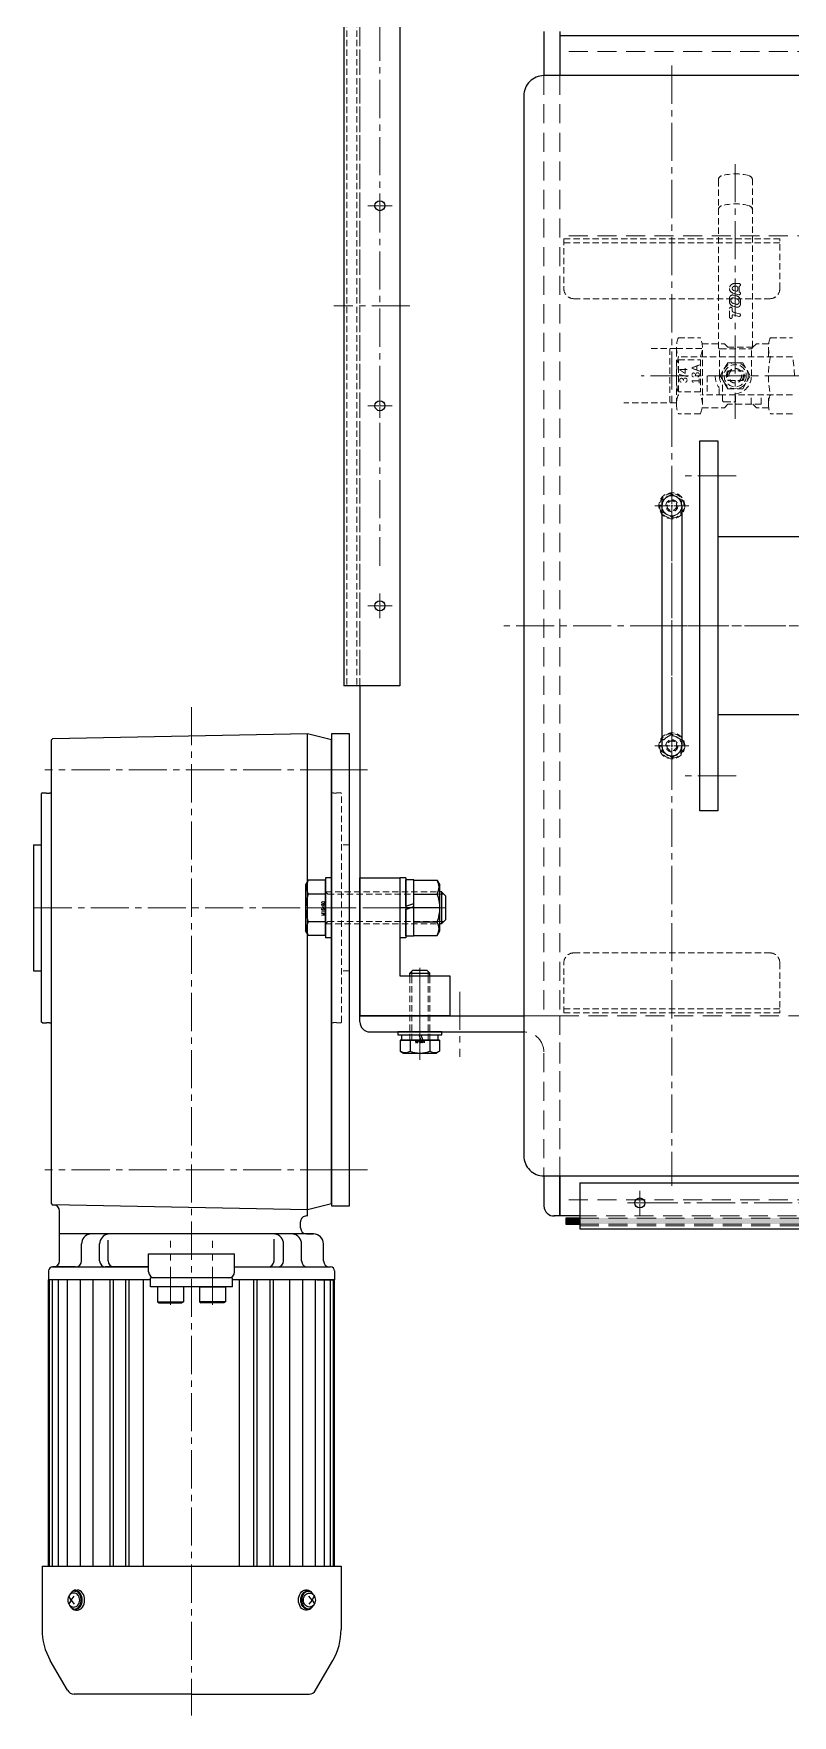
# Model space of a CAD drawing. Header units: millimetres. Extents: x 0 to 51411, y 0 to 16902.
# Drawn here: x 3166 to 3546, y 12951 to 13792 of the extents above; entities that cross this region are included whole.
import ezdxf

# ---------------------------------------------------------------- set-up
doc = ezdxf.new("R2010")
doc.units = ezdxf.units.MM
doc.linetypes.add('CENTER2', pattern=[28.575, 19.05, -3.175, 3.175, -3.175])
doc.linetypes.add('HIDDEN2', pattern=[4.7625, 3.175, -1.5875])
for name, color, linetype, lineweight in [('01_外形線', 7, 'Continuous', 25), ('02_細線', 5, 'Continuous', 13), ('03_かくれ線', 6, 'HIDDEN2', 13), ('04_中心線', 1, 'CENTER2', 9)]:
    doc.layers.add(name, color=color, linetype=linetype, lineweight=lineweight)
doc.styles.get("Standard").update_dxf_attribs({"font": 'arial.ttf'})
doc.styles.add('寸法用', font='simplex.shx', dxfattribs={"width": 0.8, "bigfont": '@extfont2.shx'})

# ---------------------------------------------------------------- blocks, each defined once
blk = doc.blocks.new('*U1498')
at = {"layer": '04_中心線', "color": 0, "linetype": 'CENTER2', "transparency": 16777216}
for p, q in [((-6.11, 0), (-0.52, 0)), ((0, 0.52), (0, 6.11)), ((0.52, 0), (6.11, 0)), ((0, -6.11), (0, -0.52))]:
    blk.add_line(p, q, dxfattribs=at)
at = {"layer": '04_中心線', "color": 0, "linetype": 'Continuous', "transparency": 16777216}
for p, q in [((-0.26, 0), (0.26, 0)), ((0, -0.26), (0, 0.26))]:
    blk.add_line(p, q, dxfattribs=at)
blk = doc.blocks.new('*U1499')
at = {"layer": '04_中心線', "color": 0, "linetype": 'CENTER2', "transparency": 16777216}
for p, q in [((-6.11, 0), (-0.52, 0)), ((0, 0.52), (0, 6.11)), ((0.52, 0), (6.11, 0)), ((0, -6.11), (0, -0.52))]:
    blk.add_line(p, q, dxfattribs=at)
at = {"layer": '04_中心線', "color": 0, "linetype": 'Continuous', "transparency": 16777216}
for p, q in [((-0.26, 0), (0.26, 0)), ((0, -0.26), (0, 0.26))]:
    blk.add_line(p, q, dxfattribs=at)
blk = doc.blocks.new('*U1500')
at = {"layer": '04_中心線', "color": 0, "linetype": 'CENTER2', "transparency": 16777216}
for p, q in [((-6.11, 0), (-0.52, 0)), ((0, 0.52), (0, 6.11)), ((0.52, 0), (6.11, 0)), ((0, -6.11), (0, -0.52))]:
    blk.add_line(p, q, dxfattribs=at)
at = {"layer": '04_中心線', "color": 0, "linetype": 'Continuous', "transparency": 16777216}
for p, q in [((-0.26, 0), (0.26, 0)), ((0, -0.26), (0, 0.26))]:
    blk.add_line(p, q, dxfattribs=at)
blk = doc.blocks.new('*U1502')
at = {"layer": '04_中心線', "color": 0, "linetype": 'CENTER2', "transparency": 16777216}
for p, q in [((0, 1), (0, 8.5)), ((-8.5, 0), (-1, 0)), ((1, 0), (8.5, 0)), ((0, -8.5), (0, -1))]:
    blk.add_line(p, q, dxfattribs=at)
at = {"layer": '04_中心線', "color": 0, "linetype": 'Continuous', "transparency": 16777216}
for p, q in [((-0.5, 0), (0.5, 0)), ((0, -0.5), (0, 0.5))]:
    blk.add_line(p, q, dxfattribs=at)
blk = doc.blocks.new('*U1503')
at = {"layer": '04_中心線', "color": 0, "linetype": 'CENTER2', "transparency": 16777216}
for p, q in [((0, 1), (0, 8.5)), ((-8.5, 0), (-1, 0)), ((1, 0), (8.5, 0)), ((0, -8.5), (0, -1))]:
    blk.add_line(p, q, dxfattribs=at)
at = {"layer": '04_中心線', "color": 0, "linetype": 'Continuous', "transparency": 16777216}
for p, q in [((-0.5, 0), (0.5, 0)), ((0, -0.5), (0, 0.5))]:
    blk.add_line(p, q, dxfattribs=at)
blk = doc.blocks.new('*U1511')
at = {"layer": '04_中心線', "color": 0, "linetype": 'CENTER2', "transparency": 16777216}
for p, q in [((-6.11, 0), (-0.52, 0)), ((0, 0.52), (0, 6.11)), ((0.52, 0), (6.11, 0)), ((0, -6.11), (0, -0.52))]:
    blk.add_line(p, q, dxfattribs=at)
at = {"layer": '04_中心線', "color": 0, "linetype": 'Continuous', "transparency": 16777216}
for p, q in [((-0.26, 0), (0.26, 0)), ((0, -0.26), (0, 0.26))]:
    blk.add_line(p, q, dxfattribs=at)
blk = doc.blocks.new('ZU_SYM__USR_MELCAD_MD_SYM_SYM_SYM1_-1')
at = {"linetype": 'Continuous', "lineweight": 25}
for p, q in [((-7.499999, 6.5), (-7.999999, 5.633876)), ((-7.999999, 5.633876), (-7.999999, -5.63407)), ((0, 6.5), (-7.499999, 6.5)), ((-7.499999, 6.5), (-7.499999, -6.5)), ((0, -6.5), (0, 6.5)), ((-7.499998, -6.499999), (-7.999999, -5.63407)), ((0, -6.5), (-7.499998, -6.5))]:
    blk.add_line(p, q, dxfattribs=at)
blk.add_point((0, 0), dxfattribs=at)
blk = doc.blocks.new('ZU_SYM__USR_MELCAD_MD_SYM_SYM_SYM1_00001-1')
at = {"linetype": 'Continuous', "lineweight": 25}
for p, q in [((-7.499999, 6.5), (-7.999999, 5.633876)), ((-7.999999, 5.633876), (-7.999999, -5.63407)), ((0, 6.5), (-7.499999, 6.5)), ((-7.499999, 6.5), (-7.499999, -6.5)), ((0, -6.5), (0, 6.5)), ((-7.499998, -6.499999), (-7.999999, -5.63407)), ((0, -6.5), (-7.499998, -6.5))]:
    blk.add_line(p, q, dxfattribs=at)
blk.add_point((0, 0), dxfattribs=at)

msp = doc.modelspace()

# ---------------------------------------------------------------- hatches: boundary and pattern name
at = {"transparency": 33554483}
h = msp.add_hatch(color=256, dxfattribs=at)
h.dxf.hatch_style = 1
h.paths.add_polyline_path([(3432.467, 13199.814), (3432.467, 13196.814), (3439.467, 13196.814), (3439.467, 13199.814)])
at = {"layer": '03_かくれ線', "transparency": 33554495}
h = msp.add_hatch(color=256, dxfattribs=at)
h.dxf.hatch_style = 1
h.paths.add_polyline_path([(5419.467, 13196.814), (5419.467, 13199.814), (3439.467, 13199.814), (3439.467, 13196.814)])

# ---------------------------------------------------------------- linework, layer by layer
msp.add_lwpolyline([(3315.267, 13441.91), (3315.267, 13205.91), (3324.267, 13205.91), (3324.267, 13441.91)], close=True)
for points in [[(3329.467, 13369.91), (3349.467, 13369.91), (3349.467, 13320.91), (3374.467, 13320.91), (3374.467, 13300.91), (3329.467, 13300.91), (3329.467, 13369.91)], [(3349.467, 13369.91), (3349.467, 13339.91)], [(3352.467, 13369.91), (3349.467, 13369.91)], [(3352.467, 13369.91), (3352.467, 13339.91)], [(3352.467, 13355.71), (3352.467, 13368.91)], [(3356.467, 13368.91), (3352.467, 13368.91)], [(3356.467, 13357.166), (3356.467, 13368.91)], [(3356.467, 13341.054), (3356.467, 13368.766)], [(3356.467, 13368.766), (3368.106, 13368.766)], [(3368.106, 13368.766), (3369.467, 13366.41)], [(3369.467, 13343.41), (3369.467, 13366.41)], [(3356.467, 13361.838), (3368.106, 13361.838)], [(3370.267, 13362.91), (3372.267, 13360.91)], [(3370.267, 13362.91), (3370.267, 13346.91)], [(3372.267, 13360.91), (3372.267, 13348.91)], [(3369.467, 13354.91), (3356.467, 13354.91), (3349.467, 13354.91)], [(3352.467, 13355.71), (3356.467, 13357.166)], [(3352.467, 13354.11), (3356.467, 13355.566)], [(3352.467, 13340.91), (3352.467, 13354.11)], [(3356.467, 13340.91), (3356.467, 13355.566)], [(3352.467, 13340.91), (3356.467, 13340.91)], [(3356.467, 13347.982), (3368.106, 13347.982)], [(3356.467, 13341.054), (3368.106, 13341.054)], [(3368.106, 13341.054), (3369.467, 13343.41)], [(3370.267, 13346.91), (3372.267, 13348.91)], [(3352.467, 13339.91), (3349.467, 13339.91)]]:
    msp.add_lwpolyline(points)
for points in [[(3368.106, 13361.838, 0.2679491), (3368.106, 13368.766)], [(3368.106, 13347.982, 0.1963667), (3368.106, 13361.838)], [(3368.106, 13341.054, 0.2679491), (3368.106, 13347.982)]]:
    msp.add_lwpolyline(points, format="xyb")
at = {"layer": '01_外形線'}
for p, q in [((3321.467, 13845.9), (3321.467, 13465.9)), ((3349.467, 13845.9), (3349.467, 13465.9)), ((3421.467, 13792.91), (3421.467, 13770.911)), ((3429.467, 13792.91), (3429.467, 13770.911)), ((3429.467, 13790.91), (3429.467, 13770.911)), ((3429.467, 13790.91), (3602.467, 13790.91)), ((3480.467, 13555.911), (3480.467, 13435.911)), ((3490.467, 13555.911), (3490.467, 13435.911)), ((3349.467, 13465.9), (3321.467, 13465.9)), ((3329.467, 13465.9), (3329.467, 13300.91)), ((3303.267, 13441.91), (3175.767, 13439.43)), ((3315.267, 13438.92), (3303.267, 13441.91)), ((3303.267, 13200.887), (3303.267, 13441.91)), ((3175.267, 13438.92), (3175.767, 13439.43)), ((3175.267, 13412.41), (3175.267, 13438.92)), ((3315.267, 13412.41), (3315.267, 13438.92)), ((3315.267, 13412.41), (3315.267, 13438.92)), ((3175.267, 13206.901), (3175.267, 13422.573)), ((3315.267, 13206.901), (3315.267, 13422.573)), ((3170.667, 13412.41), (3170.267, 13412.01)), ((3170.267, 13297.81), (3170.267, 13412.01)), ((3170.667, 13412.41), (3172.767, 13412.41)), ((3172.767, 13412.26), (3172.767, 13412.41)), ((3172.767, 13412.26), (3174.267, 13412.26)), ((3174.267, 13412.26), (3174.267, 13412.41)), ((3174.267, 13412.41), (3175.267, 13412.41)), ((3166.267, 13386.41), (3166.267, 13323.41)), ((3166.267, 13386.41), (3170.267, 13386.41)), ((3370.267, 13362.91), (3369.467, 13362.91)), ((3370.267, 13346.91), (3369.467, 13346.91)), ((3166.267, 13323.41), (3170.267, 13323.41)), ((3329.467, 13297.91), (3329.467, 13300.91)), ((3329.467, 13300.91), (3411.467, 13300.91)), ((3329.467, 13300.91), (3411.467, 13300.91)), ((3170.667, 13297.41), (3170.267, 13297.81)), ((3170.667, 13297.41), (3172.767, 13297.41)), ((3172.767, 13297.56), (3174.267, 13297.56)), ((3172.767, 13297.56), (3172.767, 13297.41)), ((3174.267, 13297.56), (3174.267, 13297.41)), ((3174.267, 13297.41), (3175.267, 13297.41)), ((3334.467, 13292.91), (3411.467, 13292.91)), ((3421.467, 13220.911), (3421.467, 13205.91)), ((3429.467, 13200.91), (3429.467, 13220.911)), ((3429.467, 13220.911), (3429.467, 13200.91)), ((3439.467, 13217.41), (3439.467, 13194.41)), ((3439.467, 13217.41), (4099.467, 13217.41)), ((3175.267, 13206.901), (3175.767, 13206.391)), ((3303.267, 13203.911), (3175.747, 13206.411)), ((3176.325, 13206.38), (3175.767, 13206.391)), ((3315.267, 13206.901), (3303.267, 13203.91)), ((3179.267, 13178.41), (3179.267, 13203.381)), ((3299.767, 13194.91), (3299.767, 13197.929)), ((3303.267, 13200.92), (3302.825, 13200.929)), ((3429.467, 13200.91), (3426.467, 13200.91)), ((3439.467, 13200.91), (3429.467, 13200.91)), ((3306.267, 13191.91), (3179.267, 13191.91)), ((3302.767, 13191.91), (3306.267, 13191.91)), ((3439.467, 13194.41), (4099.467, 13194.41)), ((3190.267, 13178.411), (3190.267, 13186.911)), ((3199.28, 13178.411), (3199.28, 13186.911)), ((3203.519, 13178.411), (3203.519, 13188.816)), ((3223.767, 13181.911), (3266.767, 13181.911)), ((3223.767, 13172.911), (3223.767, 13181.911)), ((3266.767, 13172.911), (3266.767, 13181.911)), ((3286.533, 13178.411), (3286.533, 13189.344)), ((3291.254, 13178.411), (3291.254, 13186.911)), ((3300.267, 13178.411), (3300.267, 13186.911)), ((3311.267, 13178.41), (3311.267, 13186.91)), ((3173.767, 13173.41), (3173.767, 13168.91)), ((3187.267, 13175.411), (3175.767, 13175.411)), ((3175.767, 13175.41), (3223.767, 13175.41)), ((3176.267, 13175.41), (3175.767, 13175.41)), ((3223.767, 13175.411), (3202.28, 13175.411)), ((3266.767, 13175.411), (3288.254, 13175.411)), ((3266.767, 13175.41), (3314.267, 13175.41)), ((3303.267, 13175.411), (3314.767, 13175.411)), ((3314.267, 13175.41), (3314.767, 13175.41)), ((3316.767, 13173.41), (3316.767, 13168.91)), ((3173.767, 13025.91), (3173.767, 13168.911)), ((3224.767, 13168.911), (3173.767, 13168.911)), ((3174.267, 13025.91), (3174.267, 13168.911)), ((3175.767, 13025.91), (3175.767, 13168.911)), ((3178.767, 13025.91), (3178.767, 13168.911)), ((3183.267, 13025.91), (3183.267, 13168.911)), ((3189.681, 13025.91), (3189.681, 13168.911)), ((3196.045, 13025.91), (3196.045, 13168.911)), ((3196.045, 13105.361), (3196.045, 13168.911)), ((3204.418, 13168.911), (3204.418, 13025.91)), ((3204.418, 13168.911), (3204.418, 13105.361)), ((3206.066, 13168.911), (3206.066, 13025.91)), ((3206.066, 13168.911), (3206.066, 13105.361)), ((3212.424, 13025.91), (3212.424, 13168.911)), ((3212.424, 13105.29), (3212.424, 13168.911)), ((3214.057, 13025.91), (3214.057, 13168.911)), ((3214.057, 13105.361), (3214.057, 13168.911)), ((3221.267, 13025.91), (3221.267, 13168.911)), ((3221.267, 13105.361), (3221.267, 13168.911)), ((3224.767, 13165.411), (3224.767, 13169.911)), ((3265.767, 13169.911), (3224.767, 13169.911)), ((3265.767, 13165.411), (3224.767, 13165.411)), ((3265.767, 13165.411), (3265.767, 13169.911)), ((3316.767, 13168.911), (3265.767, 13168.911)), ((3269.267, 13025.91), (3269.267, 13168.911)), ((3276.477, 13025.91), (3276.477, 13168.911)), ((3278.11, 13025.91), (3278.11, 13168.911)), ((3284.468, 13168.911), (3284.468, 13025.91)), ((3286.116, 13168.911), (3286.116, 13025.91)), ((3294.489, 13025.91), (3294.489, 13168.911)), ((3300.853, 13025.91), (3300.853, 13168.911)), ((3307.267, 13025.91), (3307.267, 13168.911)), ((3308.017, 13168.91), (3316.767, 13168.91)), ((3311.767, 13025.91), (3311.767, 13168.911)), ((3314.767, 13025.91), (3314.767, 13168.911)), ((3316.267, 13025.91), (3316.267, 13168.911)), ((3316.767, 13025.91), (3316.767, 13168.911)), ((3170.467, 13025.91), (3170.467, 12994.163)), ((3170.467, 13025.91), (3320.067, 13025.91)), ((3320.067, 13025.91), (3320.067, 12994.163)), ((3185.564, 13013.161), (3185.044, 13012.605)), ((3185.576, 13013.028), (3185.051, 13012.613)), ((3186.148, 13013.573), (3185.564, 13013.161)), ((3186.146, 13013.296), (3185.576, 13013.028)), ((3186.742, 13013.407), (3186.146, 13013.296)), ((3186.776, 13013.825), (3186.148, 13013.573)), ((3187.342, 13013.358), (3186.742, 13013.407)), ((3187.426, 13013.91), (3186.776, 13013.825)), ((3186.86, 13013.41), (3187.426, 13013.41)), ((3187.925, 13013.151), (3187.342, 13013.358)), ((3187.426, 13013.91), (3188.242, 13013.91)), ((3188.046, 13013.324), (3187.426, 13013.41)), ((3188.47, 13012.792), (3187.925, 13013.151)), ((3188.643, 13013.068), (3188.046, 13013.324)), ((3188.932, 13013.814), (3188.242, 13013.91)), ((3189.193, 13012.652), (3188.643, 13013.068)), ((3189.595, 13013.53), (3188.932, 13013.814)), ((3190.206, 13013.068), (3189.595, 13013.53)), ((3190.742, 13012.446), (3190.206, 13013.068)), ((3299.792, 13012.446), (3300.327, 13013.068)), ((3300.327, 13013.068), (3300.939, 13013.53)), ((3300.939, 13013.53), (3301.602, 13013.814)), ((3301.34, 13012.652), (3301.891, 13013.068)), ((3301.602, 13013.814), (3302.292, 13013.91)), ((3301.891, 13013.068), (3302.488, 13013.324)), ((3302.064, 13012.792), (3302.609, 13013.151)), ((3303.108, 13013.91), (3302.292, 13013.91)), ((3302.488, 13013.324), (3303.108, 13013.41)), ((3302.609, 13013.151), (3303.192, 13013.358)), ((3303.108, 13013.91), (3303.758, 13013.825)), ((3303.674, 13013.41), (3303.108, 13013.41)), ((3303.192, 13013.358), (3303.792, 13013.407)), ((3303.758, 13013.825), (3304.386, 13013.573)), ((3303.792, 13013.407), (3304.388, 13013.296)), ((3304.386, 13013.573), (3304.97, 13013.161)), ((3304.388, 13013.296), (3304.958, 13013.028)), ((3304.958, 13013.028), (3305.483, 13012.613)), ((3304.97, 13013.161), (3305.49, 13012.605)), ((3183.37, 13009.593), (3183.312, 13008.91)), ((3183.312, 13008.91), (3183.37, 13008.228)), ((3183.541, 13010.25), (3183.37, 13009.593)), ((3183.37, 13008.228), (3183.541, 13007.571)), ((3183.82, 13010.855), (3183.541, 13010.25)), ((3183.541, 13007.571), (3183.82, 13006.966)), ((3185.021, 13008.91), (3183.811, 13010.84)), ((3185.021, 13008.91), (3183.811, 13006.981)), ((3184.194, 13011.385), (3183.82, 13010.855)), ((3183.82, 13006.966), (3184.194, 13006.436)), ((3184.65, 13011.821), (3184.194, 13011.385)), ((3184.194, 13006.436), (3184.65, 13006)), ((3184.591, 13012.066), (3184.212, 13011.406)), ((3184.212, 13006.415), (3184.591, 13005.755)), ((3185.051, 13012.613), (3184.591, 13012.066)), ((3184.591, 13005.755), (3185.051, 13005.208)), ((3185.171, 13012.144), (3184.65, 13011.821)), ((3184.65, 13006), (3185.171, 13005.677)), ((3185.021, 13008.91), (3186.595, 13010.91)), ((3185.021, 13008.91), (3186.595, 13006.91)), ((3185.044, 13005.216), (3185.564, 13004.659)), ((3185.051, 13005.208), (3185.576, 13004.793)), ((3185.736, 13012.343), (3185.171, 13012.144)), ((3185.171, 13005.677), (3185.736, 13005.478)), ((3185.564, 13004.659), (3186.148, 13004.248)), ((3185.576, 13004.793), (3186.146, 13004.525)), ((3186.323, 13012.41), (3185.736, 13012.343)), ((3185.736, 13005.478), (3186.323, 13005.41)), ((3186.146, 13004.525), (3186.742, 13004.413)), ((3186.911, 13012.343), (3186.323, 13012.41)), ((3186.323, 13005.41), (3186.911, 13005.478)), ((3187.476, 13012.144), (3186.911, 13012.343)), ((3186.911, 13005.478), (3187.476, 13005.677)), ((3187.342, 13004.462), (3187.925, 13004.67)), ((3187.996, 13011.821), (3187.476, 13012.144)), ((3187.476, 13005.677), (3187.996, 13006)), ((3187.925, 13004.67), (3188.47, 13005.029)), ((3188.453, 13011.385), (3187.996, 13011.821)), ((3187.996, 13006), (3188.453, 13006.436)), ((3188.046, 13004.497), (3188.643, 13004.753)), ((3188.827, 13010.855), (3188.453, 13011.385)), ((3188.453, 13006.436), (3188.827, 13006.966)), ((3188.957, 13012.295), (3188.47, 13012.792)), ((3188.47, 13005.029), (3188.957, 13005.526)), ((3188.643, 13004.753), (3189.193, 13005.169)), ((3189.106, 13010.25), (3188.827, 13010.855)), ((3188.827, 13006.966), (3189.106, 13007.571)), ((3189.37, 13011.677), (3188.957, 13012.295)), ((3188.957, 13005.526), (3189.37, 13006.144)), ((3189.277, 13009.593), (3189.106, 13010.25)), ((3189.106, 13007.571), (3189.277, 13008.228)), ((3189.676, 13012.092), (3189.193, 13012.652)), ((3189.193, 13005.169), (3189.676, 13005.728)), ((3189.335, 13008.91), (3189.277, 13009.593)), ((3189.277, 13008.228), (3189.335, 13008.91)), ((3189.693, 13010.96), (3189.37, 13011.677)), ((3189.37, 13006.144), (3189.693, 13006.861)), ((3189.595, 13004.291), (3190.206, 13004.753)), ((3190.071, 13011.41), (3189.676, 13012.092)), ((3189.676, 13005.728), (3190.071, 13006.41)), ((3189.915, 13010.17), (3189.693, 13010.96)), ((3189.693, 13006.861), (3189.915, 13007.651)), ((3190.028, 13009.335), (3189.915, 13010.17)), ((3189.915, 13007.651), (3190.028, 13008.485)), ((3190.028, 13008.485), (3190.028, 13009.335)), ((3190.365, 13010.632), (3190.071, 13011.41)), ((3190.071, 13006.41), (3190.365, 13007.188)), ((3190.206, 13004.753), (3190.742, 13005.375)), ((3190.546, 13009.788), (3190.365, 13010.632)), ((3190.365, 13007.188), (3190.546, 13008.032)), ((3190.608, 13008.91), (3190.546, 13009.788)), ((3190.546, 13008.032), (3190.608, 13008.91)), ((3191.182, 13011.688), (3190.742, 13012.446)), ((3190.742, 13005.375), (3191.182, 13006.133)), ((3191.509, 13010.824), (3191.182, 13011.688)), ((3191.182, 13006.133), (3191.509, 13006.997)), ((3191.71, 13009.886), (3191.509, 13010.824)), ((3191.509, 13006.997), (3191.71, 13007.935)), ((3191.778, 13008.91), (3191.71, 13009.886)), ((3191.71, 13007.935), (3191.778, 13008.91)), ((3298.756, 13008.91), (3298.824, 13009.886)), ((3298.824, 13007.935), (3298.756, 13008.91)), ((3298.824, 13009.886), (3299.025, 13010.824)), ((3299.025, 13006.997), (3298.824, 13007.935)), ((3299.025, 13010.824), (3299.352, 13011.688)), ((3299.352, 13006.133), (3299.025, 13006.997)), ((3299.352, 13011.688), (3299.792, 13012.446)), ((3299.792, 13005.375), (3299.352, 13006.133)), ((3300.327, 13004.753), (3299.792, 13005.375)), ((3299.926, 13008.91), (3299.987, 13009.788)), ((3299.987, 13008.032), (3299.926, 13008.91)), ((3299.987, 13009.788), (3300.169, 13010.632)), ((3300.169, 13007.188), (3299.987, 13008.032)), ((3300.169, 13010.632), (3300.463, 13011.41)), ((3300.463, 13006.41), (3300.169, 13007.188)), ((3300.939, 13004.291), (3300.327, 13004.753)), ((3300.463, 13011.41), (3300.858, 13012.092)), ((3300.858, 13005.728), (3300.463, 13006.41)), ((3300.506, 13009.335), (3300.619, 13010.17)), ((3300.506, 13008.485), (3300.506, 13009.335)), ((3300.619, 13007.651), (3300.506, 13008.485)), ((3300.619, 13010.17), (3300.841, 13010.96)), ((3300.841, 13006.861), (3300.619, 13007.651)), ((3300.841, 13010.96), (3301.164, 13011.677)), ((3301.164, 13006.144), (3300.841, 13006.861)), ((3300.858, 13012.092), (3301.34, 13012.652)), ((3301.34, 13005.169), (3300.858, 13005.728)), ((3301.164, 13011.677), (3301.577, 13012.295)), ((3301.577, 13005.526), (3301.164, 13006.144)), ((3301.199, 13008.91), (3301.257, 13009.593)), ((3301.257, 13008.228), (3301.199, 13008.91)), ((3301.257, 13009.593), (3301.428, 13010.25)), ((3301.428, 13007.571), (3301.257, 13008.228)), ((3301.891, 13004.753), (3301.34, 13005.169)), ((3301.428, 13010.25), (3301.707, 13010.855)), ((3301.707, 13006.966), (3301.428, 13007.571)), ((3301.577, 13012.295), (3302.064, 13012.792)), ((3302.064, 13005.029), (3301.577, 13005.526)), ((3301.707, 13010.855), (3302.081, 13011.385)), ((3302.081, 13006.436), (3301.707, 13006.966)), ((3302.488, 13004.497), (3301.891, 13004.753)), ((3302.609, 13004.67), (3302.064, 13005.029)), ((3302.081, 13011.385), (3302.537, 13011.821)), ((3302.537, 13006), (3302.081, 13006.436)), ((3302.537, 13011.821), (3303.058, 13012.144)), ((3303.058, 13005.677), (3302.537, 13006)), ((3303.192, 13004.462), (3302.609, 13004.67)), ((3303.058, 13012.144), (3303.623, 13012.343)), ((3303.623, 13005.478), (3303.058, 13005.677)), ((3303.623, 13012.343), (3304.21, 13012.41)), ((3304.21, 13005.41), (3303.623, 13005.478)), ((3304.388, 13004.525), (3303.792, 13004.413)), ((3305.512, 13008.91), (3303.939, 13010.91)), ((3305.512, 13008.91), (3303.939, 13006.91)), ((3304.21, 13012.41), (3304.798, 13012.343)), ((3304.798, 13005.478), (3304.21, 13005.41)), ((3304.97, 13004.659), (3304.386, 13004.248)), ((3304.958, 13004.793), (3304.388, 13004.525)), ((3304.798, 13012.343), (3305.363, 13012.144)), ((3305.363, 13005.677), (3304.798, 13005.478)), ((3305.483, 13005.208), (3304.958, 13004.793)), ((3305.49, 13005.216), (3304.97, 13004.659)), ((3305.363, 13012.144), (3305.884, 13011.821)), ((3305.884, 13006), (3305.363, 13005.677)), ((3305.483, 13012.613), (3305.943, 13012.066)), ((3305.943, 13005.755), (3305.483, 13005.208)), ((3305.512, 13008.91), (3306.723, 13010.84)), ((3305.512, 13008.91), (3306.723, 13006.981)), ((3305.884, 13011.821), (3306.34, 13011.385)), ((3306.34, 13006.436), (3305.884, 13006)), ((3305.943, 13012.066), (3306.322, 13011.406)), ((3306.322, 13006.415), (3305.943, 13005.755)), ((3306.34, 13011.385), (3306.714, 13010.855)), ((3306.714, 13006.966), (3306.34, 13006.436)), ((3306.714, 13010.855), (3306.993, 13010.25)), ((3306.993, 13007.571), (3306.714, 13006.966)), ((3306.993, 13010.25), (3307.164, 13009.593)), ((3307.164, 13008.228), (3306.993, 13007.571)), ((3307.164, 13009.593), (3307.222, 13008.91)), ((3307.222, 13008.91), (3307.164, 13008.228)), ((3186.148, 13004.248), (3186.776, 13003.996)), ((3186.742, 13004.413), (3187.342, 13004.462)), ((3186.776, 13003.996), (3187.426, 13003.91)), ((3186.86, 13004.41), (3187.426, 13004.41)), ((3187.426, 13004.41), (3188.046, 13004.497)), ((3187.426, 13003.91), (3188.242, 13003.91)), ((3188.242, 13003.91), (3188.932, 13004.006)), ((3188.932, 13004.006), (3189.595, 13004.291)), ((3301.602, 13004.006), (3300.939, 13004.291)), ((3302.292, 13003.91), (3301.602, 13004.006)), ((3303.108, 13003.91), (3302.292, 13003.91)), ((3303.108, 13004.41), (3302.488, 13004.497)), ((3303.674, 13004.41), (3303.108, 13004.41)), ((3303.758, 13003.996), (3303.108, 13003.91)), ((3303.792, 13004.413), (3303.192, 13004.462)), ((3304.386, 13004.248), (3303.758, 13003.996)), ((3183.226, 12963.81), (3174.593, 12978.763)), ((3307.308, 12963.81), (3315.941, 12978.763)), ((3245.267, 12961.91), (3186.517, 12961.91)), ((3245.267, 12961.91), (3304.017, 12961.91))]:
    msp.add_line(p, q, dxfattribs=at)
at = {"layer": '01_外形線', "transparency": 33554508}
for p, q in [((3499.467, 13403.411), (3499.467, 13588.411)), ((3499.467, 13588.411), (3508.467, 13588.411)), ((3508.467, 13588.411), (3508.467, 13403.411)), ((3559.467, 13540.461), (3508.467, 13540.461)), ((3559.467, 13451.361), (3508.467, 13451.361)), ((3508.467, 13403.411), (3499.467, 13403.411))]:
    msp.add_line(p, q, dxfattribs=at)
at = {"layer": '01_外形線'}
msp.add_lwpolyline([(3559.467, 13230.911), (3559.467, 13760.911, 0.4142136), (3549.467, 13770.911), (3421.467, 13770.911, 0.4142136), (3411.467, 13760.911), (3411.467, 13230.911, 0.4142136), (3421.467, 13220.911), (3549.467, 13220.911, 0.4142136)], format="xyb", close=True, dxfattribs=at)
for points in [[(3303.627, 13368.766), (3302.267, 13366.41)], [(3302.267, 13366.41), (3302.267, 13343.41)], [(3312.267, 13368.766), (3303.627, 13368.766)], [(3312.267, 13369.91), (3312.267, 13339.91)], [(3315.267, 13369.91), (3312.267, 13369.91)], [(3312.267, 13341.054), (3312.267, 13368.766)], [(3315.267, 13369.91), (3315.267, 13339.91)], [(3312.267, 13361.838), (3303.627, 13361.838)], [(3303.627, 13341.054), (3302.267, 13343.41)], [(3312.267, 13347.982), (3303.627, 13347.982)], [(3312.267, 13341.054), (3303.627, 13341.054)], [(3315.267, 13339.91), (3312.267, 13339.91)], [(3354.467, 13322.26), (3355.967, 13323.76)], [(3354.467, 13322.26), (3364.467, 13322.26)], [(3354.467, 13320.91), (3354.467, 13322.26)], [(3355.967, 13323.76), (3362.967, 13323.76)], [(3364.467, 13322.26), (3362.967, 13323.76)], [(3364.467, 13320.91), (3364.467, 13322.26)], [(3350.267, 13291.41), (3358.967, 13291.41)], [(3350.267, 13291.41), (3350.267, 13288.76)], [(3358.967, 13291.41), (3359.877, 13288.76)], [(3359.967, 13291.41), (3368.667, 13291.41)], [(3359.967, 13291.41), (3360.877, 13288.76)], [(3368.667, 13288.76), (3368.667, 13291.41)], [(3349.652, 13288.76), (3349.652, 13283.264)], [(3369.282, 13288.76), (3349.652, 13288.76)], [(3349.652, 13288.76), (3369.282, 13288.76)], [(3349.652, 13283.264), (3351.217, 13282.36)], [(3350.267, 13288.76), (3359.877, 13288.76)], [(3351.217, 13282.36), (3367.717, 13282.36)], [(3354.559, 13288.76), (3354.559, 13283.264)], [(3360.877, 13288.76), (3368.667, 13288.76)], [(3364.374, 13288.76), (3364.374, 13283.264)], [(3369.282, 13283.264), (3367.717, 13282.36)], [(3369.282, 13288.76), (3369.282, 13283.264)], [(3439.467, 13199.814), (3432.467, 13199.814), (3432.467, 13196.814), (3439.467, 13196.814)]]:
    msp.add_lwpolyline(points, dxfattribs=at)
for points in [[(3303.627, 13368.766, 0.2679491), (3303.627, 13361.838)], [(3303.627, 13361.838, 0.1963667), (3303.627, 13347.982)], [(3303.627, 13347.982, 0.2679491), (3303.627, 13341.054)], [(3349.652, 13283.264, 0.2679491), (3354.559, 13283.264)], [(3354.559, 13283.264, 0.1841118), (3364.374, 13283.264)], [(3364.374, 13283.264, 0.2679491), (3369.282, 13283.264)]]:
    msp.add_lwpolyline(points, format="xyb", dxfattribs=at)
msp.add_lwpolyline([(3370.467, 13292.91), (3348.467, 13292.91), (3348.467, 13291.41), (3370.467, 13291.41)], close=True, dxfattribs=at)
for centre in [(3339.467, 13705.9), (3339.467, 13605.9), (3339.467, 13505.9), (3469.467, 13207.41)]:
    msp.add_circle(centre, 2.5, dxfattribs=at)
for centre, radius, start, end in [((3485.467, 13555.911), 5, 0, 180), ((3485.467, 13435.911), 5, 180, 0), ((3334.467, 13297.91), 5, 180, 270), ((3176.267, 13203.381), 3, 0, 88.889756), ((3302.767, 13197.929), 3, 88.889756, 180), ((3426.467, 13205.91), 5, 180, 274.038408), ((3195.267, 13186.911), 5, 99.614777, 180), ((3204.28, 13186.911), 5, 98.085995, 180), ((3286.254, 13186.911), 5, 0, 81.914005), ((3295.267, 13186.911), 5, 0, 80.385223), ((3302.767, 13194.91), 3, 180, 270), ((3306.267, 13186.91), 5, 0, 90), ((3175.767, 13173.41), 2, 90, 180), ((3176.267, 13178.41), 3, 270, 0), ((3187.267, 13178.411), 3, 270, 0), ((3202.28, 13178.411), 3, 180, 270), ((3206.519, 13178.411), 3, 180, 270), ((3226.767, 13172.911), 3, 180, 270), ((3263.767, 13172.911), 3, 270, 0), ((3283.533, 13178.411), 3, 270, 0), ((3288.254, 13178.411), 3, 270, 0), ((3303.267, 13178.411), 3, 180, 270), ((3314.267, 13178.41), 3, 180, 270), ((3314.767, 13173.41), 2, 0, 90), ((3201.267, 12994.163), 30.8, 180, 210), ((3289.267, 12994.163), 30.8, 330, 0), ((3186.517, 12965.71), 3.8, 210, 270), ((3304.017, 12965.71), 3.8, 270, 330)]:
    msp.add_arc(centre, radius, start, end, dxfattribs=at)
at = {"layer": '02_細線'}
for p, q in [((3371.467, 13361.71), (3369.467, 13361.71)), ((3371.467, 13348.11), (3369.467, 13348.11))]:
    msp.add_line(p, q, dxfattribs=at)
for points in [[(3355.367, 13320.91), (3355.367, 13323.16)], [(3363.567, 13320.91), (3363.567, 13323.16)]]:
    msp.add_lwpolyline(points, dxfattribs=at)
at = {"layer": '03_かくれ線', "ltscale": 3}
for p, q in [((3329.467, 14925.9), (3329.467, 13465.9)), ((5429.467, 13782.91), (3429.467, 13782.91)), ((3421.467, 13770.911), (3421.467, 13300.91)), ((3429.467, 13770.911), (3429.467, 13690.91)), ((3429.467, 13770.911), (3429.467, 13300.91)), ((5429.467, 13690.91), (3429.467, 13690.91)), ((3411.467, 13300.91), (3429.467, 13300.91)), ((3429.467, 13300.91), (3411.467, 13300.91)), ((3429.467, 13300.91), (3429.467, 13220.911)), ((3429.467, 13300.91), (5429.467, 13300.91)), ((3429.467, 13220.911), (3429.467, 13300.91)), ((3421.467, 13215.562), (3421.467, 13282.91)), ((5429.467, 13208.91), (3429.467, 13208.91)), ((5419.467, 13200.91), (3439.467, 13200.91)), ((3439.467, 13199.814), (5419.467, 13199.814)), ((3439.467, 13196.814), (5419.467, 13196.814)), ((3439.467, 13195.91), (4099.467, 13195.91))]:
    msp.add_line(p, q, dxfattribs=at)
at = {"layer": '03_かくれ線'}
for p, q in [((3322.967, 13845.9), (3322.967, 13465.9)), ((3327.967, 13845.9), (3327.967, 13465.9)), ((3329.467, 13845.9), (3329.467, 13465.9)), ((3539.467, 13687.412), (3431.467, 13687.412)), ((3316.267, 13412.41), (3315.267, 13412.41)), ((3316.267, 13412.41), (3315.267, 13412.41)), ((3316.267, 13412.26), (3316.267, 13412.41)), ((3316.267, 13412.26), (3316.267, 13412.41)), ((3317.767, 13412.26), (3316.267, 13412.26)), ((3317.767, 13412.26), (3316.267, 13412.26)), ((3319.867, 13412.41), (3317.767, 13412.41)), ((3317.767, 13412.26), (3317.767, 13412.41)), ((3319.867, 13412.41), (3317.767, 13412.41)), ((3317.767, 13412.26), (3317.767, 13412.41)), ((3319.867, 13412.41), (3320.267, 13412.01)), ((3319.867, 13412.41), (3320.267, 13412.01)), ((3320.267, 13297.81), (3320.267, 13412.01)), ((3324.267, 13386.41), (3320.267, 13386.41)), ((3324.267, 13386.41), (3324.267, 13323.41)), ((3324.267, 13323.41), (3320.267, 13323.41)), ((3539.467, 13304.41), (3431.467, 13304.41)), ((3316.267, 13297.41), (3315.267, 13297.41)), ((3316.267, 13297.41), (3315.267, 13297.41)), ((3317.767, 13297.56), (3316.267, 13297.56)), ((3316.267, 13297.56), (3316.267, 13297.41)), ((3317.767, 13297.56), (3316.267, 13297.56)), ((3316.267, 13297.56), (3316.267, 13297.41)), ((3317.767, 13297.56), (3317.767, 13297.41)), ((3317.767, 13297.56), (3317.767, 13297.41)), ((3319.867, 13297.41), (3317.767, 13297.41)), ((3319.867, 13297.41), (3317.767, 13297.41)), ((3319.867, 13297.41), (3320.267, 13297.81)), ((3319.867, 13297.41), (3320.267, 13297.81))]:
    msp.add_line(p, q, dxfattribs=at)
at = {"layer": '03_かくれ線', "transparency": 33554508}
for p, q in [((3508.758, 13718.744), (3508.758, 13635.134)), ((3525.758, 13635.134), (3525.758, 13718.744)), ((3487.758, 13606.672), (3487.758, 13635.152)), ((3488.758, 13639.887), (3499.758, 13639.887)), ((3500.625, 13636.912), (3511.758, 13636.912)), ((3500.758, 13611.412), (3500.758, 13635.152)), ((3511.758, 13636.912), (3513.508, 13635.162)), ((3526.008, 13635.162), (3513.508, 13635.162)), ((3527.758, 13636.912), (3526.008, 13635.162)), ((3533.892, 13636.912), (3527.758, 13636.912)), ((3533.758, 13630.412), (3533.758, 13635.152)), ((3534.758, 13639.887), (3545.758, 13639.887)), ((3487.776, 13634.512), (3474.617, 13634.512)), ((3484.533, 13634.512), (3484.533, 13607.312)), ((3500.533, 13634.512), (3487.758, 13634.512)), ((3545.758, 13630.412), (3488.758, 13630.412)), ((3488.758, 13612.912), (3488.758, 13628.912)), ((3488.758, 13628.912), (3499.758, 13628.912)), ((3499.758, 13628.912), (3499.758, 13612.912)), ((3509.258, 13620.812), (3509.258, 13634.334)), ((3509.258, 13630.312), (3525.258, 13630.312)), ((3509.558, 13634.334), (3524.958, 13634.334)), ((3525.258, 13620.812), (3525.258, 13634.334)), ((3507.158, 13620.912), (3503.158, 13620.912)), ((3503.158, 13620.912), (3503.158, 13611.412)), ((3513.69, 13623.312), (3520.827, 13623.312)), ((3513.69, 13618.512), (3520.827, 13618.512)), ((3499.758, 13612.912), (3488.758, 13612.912)), ((3510.758, 13611.412), (3500.533, 13611.412)), ((3500.758, 13606.672), (3500.758, 13611.412)), ((3509.158, 13611.412), (3509.158, 13614.912)), ((3510.758, 13616.148), (3510.758, 13608.812)), ((3517.258, 13611.412), (3510.758, 13611.412)), ((3517.258, 13607.812), (3517.258, 13611.812)), ((3545.758, 13611.412), (3517.258, 13611.412)), ((3525.158, 13606.662), (3525.158, 13611.412)), ((3530.158, 13606.662), (3530.158, 13611.412)), ((3533.758, 13606.672), (3533.758, 13611.412)), ((3487.776, 13607.312), (3461.457, 13607.312)), ((3499.758, 13601.937), (3488.758, 13601.937)), ((3500.625, 13604.912), (3511.758, 13604.912)), ((3511.758, 13607.812), (3517.258, 13607.812)), ((3511.758, 13604.912), (3513.508, 13606.662)), ((3530.158, 13606.662), (3513.508, 13606.662)), ((3527.758, 13604.912), (3526.008, 13606.662)), ((3533.892, 13604.912), (3527.758, 13604.912)), ((3545.758, 13601.937), (3534.758, 13601.937))]:
    msp.add_line(p, q, dxfattribs=at)
at = {"layer": '03_かくれ線'}
for points in [[(3431.467, 13689.412), (3431.467, 13664.412, 0.4142136), (3436.467, 13659.412), (3534.467, 13659.412, 0.4142136), (3539.467, 13664.412), (3539.467, 13689.412)], [(3431.467, 13302.41), (3431.467, 13327.41, -0.4142136), (3436.467, 13332.41), (3534.467, 13332.41, -0.4142136), (3539.467, 13327.41), (3539.467, 13302.41)]]:
    msp.add_lwpolyline(points, format="xyb", close=True, dxfattribs=at)
at = {"layer": '03_かくれ線', "transparency": 33554508}
for points in [[(3519.108, 13662.765), (3519.108, 13665.628, 1), (3519.108, 13666.999), (3516.778, 13666.999, 0.4145761), (3514.31, 13664.528, 0.3397994), (3516.139, 13662.141), (3518.931, 13661.393, 1), (3519.285, 13662.717)], [(3519.793, 13656.777, -0.4931454), (3517.723, 13655.188), (3516.139, 13655.613, -0.3394543), (3514.31, 13657.996), (3514.31, 13659.636, -0.4931454), (3516.381, 13661.225), (3517.965, 13660.801, -0.3394543), (3519.793, 13658.417)], [(3516.778, 13665.628, 0.4150295), (3515.681, 13664.528, 0.3402309), (3516.494, 13663.466), (3517.56, 13663.18, 0.4931454), (3518.423, 13663.842), (3518.423, 13664.942, 0.4142136), (3517.737, 13665.628)], [(3518.923, 13650.58), (3516.199, 13651.31, 0.4931454), (3515.681, 13650.913), (3515.681, 13650.213, -1), (3514.31, 13650.213), (3514.31, 13654.471, -1), (3515.681, 13654.471), (3515.681, 13653.394, 0.3394543), (3516.189, 13652.732), (3519.285, 13651.902, -1.0061764)], [(3514.995, 13658.601), (3514.995, 13658.748, -0.4931454), (3516.376, 13659.807), (3517.889, 13659.402, -0.3394543), (3519.108, 13657.813), (3519.108, 13657.666, -0.4931454), (3517.727, 13656.606), (3516.215, 13657.012, -0.3394543)]]:
    msp.add_lwpolyline(points, format="xyb", close=True, dxfattribs=at)
msp.add_lwpolyline([(3513.406, 13627.412), (3509.653, 13620.912), (3513.406, 13614.412), (3520.911, 13614.412), (3524.664, 13620.912), (3520.911, 13627.412)], close=True, dxfattribs=at)
at = {"layer": '03_かくれ線'}
for points in [[(3479.371, 13555.686, 54.2037733), (3479.371, 13556.136)], [(3479.371, 13435.686, 54.2037733), (3479.371, 13436.136)]]:
    msp.add_lwpolyline(points, format="xyb", dxfattribs=at)
for points in [[(3490.467, 13558.798), (3485.467, 13561.684), (3480.467, 13558.798), (3480.467, 13553.024), (3485.467, 13550.137), (3490.467, 13553.024)], [(3490.467, 13438.798), (3485.467, 13441.684), (3480.467, 13438.798), (3480.467, 13433.024), (3485.467, 13430.137), (3490.467, 13433.024)]]:
    msp.add_lwpolyline(points, close=True, dxfattribs=at)
for points in [[(3480.467, 13556.136), (3479.371, 13556.136)], [(3480.467, 13555.686), (3479.371, 13555.686)], [(3480.467, 13436.136), (3479.371, 13436.136)], [(3480.467, 13435.686), (3479.371, 13435.686)], [(3312.267, 13362.91), (3369.467, 13362.91)], [(3313.467, 13361.71), (3312.267, 13362.91)], [(3313.467, 13361.71), (3369.467, 13361.71)], [(3313.467, 13348.11), (3312.267, 13346.91)], [(3312.267, 13346.91), (3369.467, 13346.91)], [(3313.467, 13348.11), (3369.467, 13348.11)], [(3354.467, 13288.76), (3354.467, 13320.91)], [(3355.367, 13288.76), (3355.367, 13320.91)], [(3363.567, 13288.76), (3363.567, 13320.91)], [(3364.467, 13288.76), (3364.467, 13320.91)]]:
    msp.add_lwpolyline(points, dxfattribs=at)
at = {"layer": '03_かくれ線', "transparency": 33554508}
for radius in [6.5, 5.54]:
    msp.add_circle((3517.158, 13620.912), radius, dxfattribs=at)
at = {"layer": '03_かくれ線'}
for centre, radius in [((3485.467, 13555.911), 6.5), ((3485.467, 13555.911), 5), ((3485.467, 13555.911), 3), ((3485.467, 13555.911), 3), ((3485.467, 13555.911), 2.458), ((3485.467, 13555.911), 2.4), ((3485.467, 13435.911), 6.5), ((3485.467, 13435.911), 5), ((3485.467, 13435.911), 3), ((3485.467, 13435.911), 3), ((3485.467, 13435.911), 2.458), ((3485.467, 13435.911), 2.4)]:
    msp.add_circle(centre, radius, dxfattribs=at)
at = {"layer": '03_かくれ線', "transparency": 33554508}
for centre, radius, start, end in [((3510.958, 13718.744), 2.2, 105.687253, 180), ((3517.258, 13696.312), 25.5, 74.312747, 105.687253), ((3523.558, 13718.744), 2.2, 0, 74.312747), ((3510.958, 13703.744), 2.2, 105.687253, 180), ((3517.258, 13681.312), 25.5, 74.312747, 105.687253), ((3523.558, 13703.744), 2.2, 0, 74.312747), ((3499.48, 13635.149), 11.722, 156.161733, 203.838267), ((3489.037, 13635.149), 11.722, 336.161733, 23.838267), ((3509.558, 13635.134), 0.8, 180, 270), ((3524.958, 13635.134), 0.8, 270, 0), ((3545.48, 13635.149), 11.722, 156.161733, 203.838267), ((3533.383, 13620.912), 45.625, 167.981988, 192.018012), ((3579.383, 13620.912), 45.625, 167.981988, 180), ((3501.133, 13620.912), 45.625, 0, 12.018012), ((3517.158, 13620.912), 10, 180, 216.869898), ((3517.258, 13620.812), 8, 180, 215.659088), ((3517.258, 13620.912), 4.49, 150.72909, 209.27091), ((3517.258, 13620.912), 4, 143.130102, 216.869898), ((3513.69, 13622.912), 0.4, 90, 150.72909), ((3513.69, 13618.912), 0.4, 209.27091, 270), ((3517.158, 13620.912), 3.2, 131.409622, 228.590378), ((3517.158, 13620.912), 3.6, 41.810315, 138.189685), ((3517.158, 13620.912), 3.6, 221.810315, 318.189685), ((3516.258, 13620.812), 9, 276.37937, 0), ((3517.158, 13620.912), 3.2, 311.409622, 48.590378), ((3517.258, 13620.912), 4, 323.130102, 36.869898), ((3520.827, 13622.912), 0.4, 29.27091, 90), ((3520.827, 13618.912), 0.4, 270, 330.72909), ((3517.258, 13620.912), 4.49, 330.72909, 29.27091), ((3579.383, 13620.912), 45.625, 180, 192.018012), ((3499.48, 13606.674), 11.722, 156.161733, 203.838267), ((3489.037, 13606.674), 11.722, 336.161733, 23.838267), ((3545.48, 13606.674), 11.722, 156.161733, 203.838267), ((3511.758, 13608.812), 1, 180, 270)]:
    msp.add_arc(centre, radius, start, end, dxfattribs=at)
at = {"layer": '03_かくれ線'}
for centre, start, end in [((3485.467, 13555.911), 180, 0), ((3485.467, 13435.911), 0, 180)]:
    msp.add_arc(centre, 5, start, end, dxfattribs=at)
at = {"layer": '03_かくれ線', "ltscale": 3}
msp.add_arc((3411.467, 13282.91), 10, 0, 90, dxfattribs=at)
at = {"layer": '04_中心線'}
for p, q in [((3339.467, 13825.9), (3339.467, 13525.9)), ((3485.467, 13775.911), (3485.467, 13215.911)), ((3354.467, 13655.9), (3316.467, 13655.9)), ((3485.467, 13555.911), (3485.467, 13435.911)), ((3569.467, 13495.911), (3401.467, 13495.911)), ((3492.967, 13495.911), (3477.967, 13495.911)), ((3245.267, 13455.278), (3245.267, 12951.283)), ((3318.647, 13423.91), (3171.887, 13423.91)), ((3333.288, 13423.911), (3306.288, 13423.91)), ((3166.267, 13354.91), (3324.267, 13354.91)), ((3359.467, 13324.996), (3359.467, 13278.91)), ((3359.467, 13313.016), (3359.467, 13280.462)), ((3379.467, 13313.016), (3379.467, 13280.462)), ((3318.647, 13223.91), (3171.887, 13223.91)), ((3333.267, 13223.911), (3306.267, 13223.91)), ((3469.467, 13207.41), (4069.467, 13207.41)), ((3234.767, 13156.497), (3234.767, 13188.506)), ((3255.767, 13156.484), (3255.767, 13188.506))]:
    msp.add_line(p, q, dxfattribs=at)
at = {"layer": '04_中心線', "transparency": 33554508}
for p, q in [((3517.158, 13726.72), (3517.158, 13599.328)), ((3636.741, 13620.912), (3470.053, 13620.912)), ((3517.574, 13570.911), (3491.044, 13570.911)), ((3494.842, 13495.911), (3610.824, 13495.911)), ((3517.574, 13420.911), (3491.044, 13420.911))]:
    msp.add_line(p, q, dxfattribs=at)
at = {"layer": '04_中心線'}
for points in [[(3302.267, 13354.91), (3372.267, 13354.91)], [(3359.467, 13282.36), (3359.467, 13323.76)]]:
    msp.add_lwpolyline(points, dxfattribs=at)

# ---------------------------------------------------------------- block references
at = {"layer": '01_外形線', "rotation": 89.99999999999999}
msp.add_blockref('ZU_SYM__USR_MELCAD_MD_SYM_SYM_SYM1_00001-1', (3234.767, 13165.411), dxfattribs=at)
at = {"layer": '01_外形線', "xscale": -1, "rotation": 270}
msp.add_blockref('ZU_SYM__USR_MELCAD_MD_SYM_SYM_SYM1_-1', (3255.767, 13165.411), dxfattribs=at)
at = {"layer": '04_中心線', "linetype": 'CENTER2', "rotation": 270}
for name, p in [('*U1498', (3339.467, 13705.9)), ('*U1499', (3339.467, 13605.9)), ('*U1500', (3339.467, 13505.9))]:
    msp.add_blockref(name, p, dxfattribs=at)
at = {"layer": '04_中心線', "linetype": 'CENTER2'}
for name, p in [('*U1502', (3485.467, 13555.911)), ('*U1503', (3485.467, 13435.911)), ('*U1511', (3469.467, 13207.41))]:
    msp.add_blockref(name, p, dxfattribs=at)

# ---------------------------------------------------------------- texts
at = {"layer": '03_かくれ線', "style": '寸法用', "width": 0.8}
for s, height, rotation, p in [('M16×60', 1.5, 90, (3311.767, 13350.997)), ('M10×35', 1, 180, (3361.927, 13288.51))]:
    msp.add_text(s, height=height, rotation=rotation, dxfattribs=at).set_placement(p)
at = {"layer": '03_かくれ線', "transparency": 33554508, "char_height": 4, "attachment_point": 1, "rotation": 90}
for s, insert, width in [('13A', (3495.373, 13616.686), 29.47728), ('3/4', (3489.253, 13617.139), 26.98305)]:
    msp.add_mtext(s, dxfattribs=dict(at, insert=insert, width=width))

doc.saveas('drawing.dxf')
